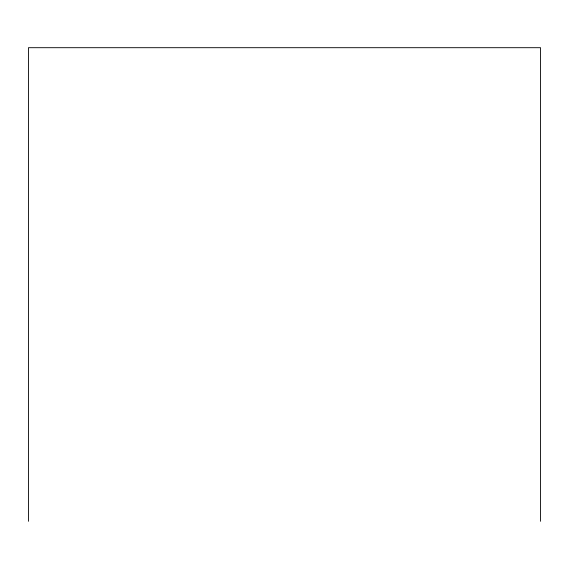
<?xml version="1.0" encoding="UTF-8"?>
<svg xmlns="http://www.w3.org/2000/svg" width="569" height="569" viewBox="0 0 569 569"><rect width="100%" height="100%" fill="white"/><g stroke="black" fill="none" stroke-linecap="round" stroke-linejoin="round"><path stroke-width="0.85" d="M540.55 521.304L540.55 47.696L28.45 47.696L28.45 521.304"/></g></svg>
